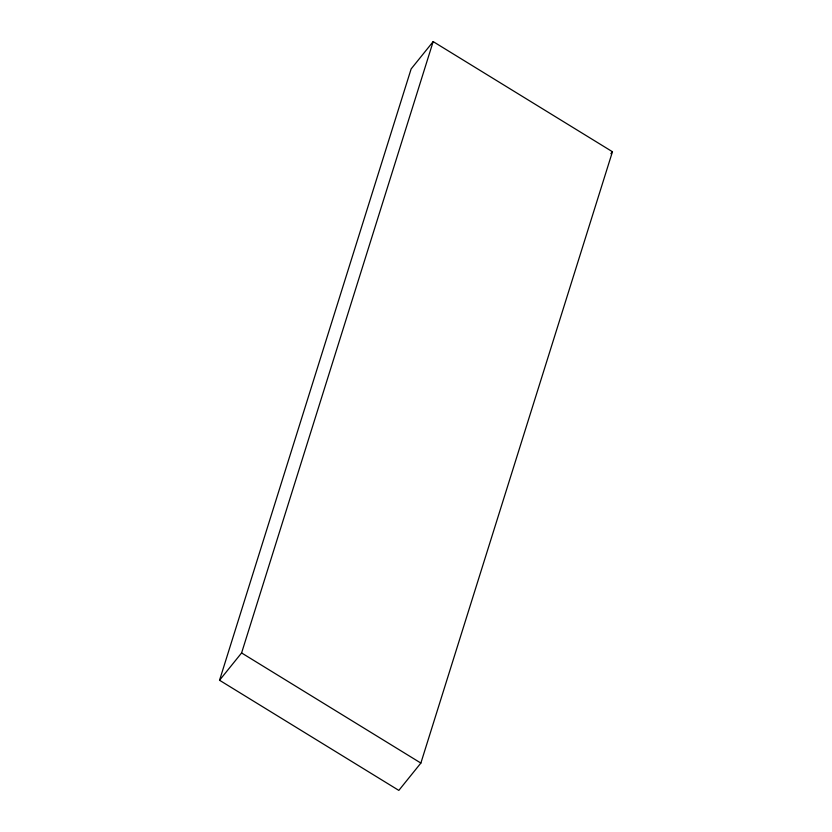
<?xml version="1.0" encoding="UTF-8"?>
<svg xmlns="http://www.w3.org/2000/svg" width="832" height="832" viewBox="0 0 832 832"><rect width="100%" height="100%" fill="white"/><g stroke="black" fill="none" stroke-linecap="round" stroke-linejoin="round"><path stroke-width="1.25" d="M219.544 680.264L411.133 68.931L433.17 41.6L612.456 151.736L420.867 763.069L398.83 790.4L219.544 680.264L241.592 652.943L433.17 41.6M610.875 153.681L612.456 151.736M241.592 652.943L420.867 763.069"/></g></svg>
